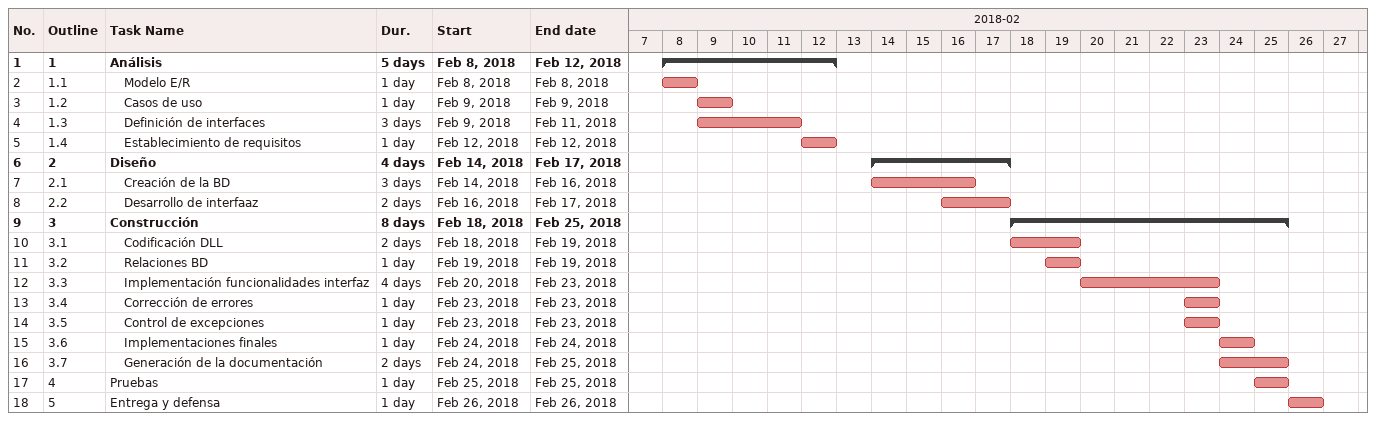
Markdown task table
| ID | WBS | Task | Duration | Start | Finish |
|---|---|---|---|---|---|
| 1 | 1 | **Análisis** | 5d | 2018-02-08 | 2018-02-12 |
| 2 | 1.1 | Modelo E/R | 1d | 2018-02-08 | 2018-02-08 |
| 3 | 1.2 | Casos de uso | 1d | 2018-02-09 | 2018-02-09 |
| 4 | 1.3 | Definición de interfaces | 3d | 2018-02-09 | 2018-02-11 |
| 5 | 1.4 | Establecimiento de requisitos | 1d | 2018-02-12 | 2018-02-12 |
| 6 | 2 | **Diseño** | 4d | 2018-02-14 | 2018-02-17 |
| 7 | 2.1 | Creación de la BD | 3d | 2018-02-14 | 2018-02-16 |
| 8 | 2.2 | Desarrollo de interfaaz | 2d | 2018-02-16 | 2018-02-17 |
| 9 | 3 | **Construcción** | 8d | 2018-02-18 | 2018-02-25 |
| 10 | 3.1 | Codificación DLL | 2d | 2018-02-18 | 2018-02-19 |
| 11 | 3.2 | Relaciones BD | 1d | 2018-02-19 | 2018-02-19 |
| 12 | 3.3 | Implementación funcionalidades interfaz | 4d | 2018-02-20 | 2018-02-23 |
| 13 | 3.4 | Corrección de errores | 1d | 2018-02-23 | 2018-02-23 |
| 14 | 3.5 | Control de excepciones | 1d | 2018-02-23 | 2018-02-23 |
| 15 | 3.6 | Implementaciones finales | 1d | 2018-02-24 | 2018-02-24 |
| 16 | 3.7 | Generación de la documentación | 2d | 2018-02-24 | 2018-02-25 |
| 17 | 4 | Pruebas | 1d | 2018-02-25 | 2018-02-25 |
| 18 | 5 | Entrega y defensa | 1d | 2018-02-26 | 2018-02-26 |
